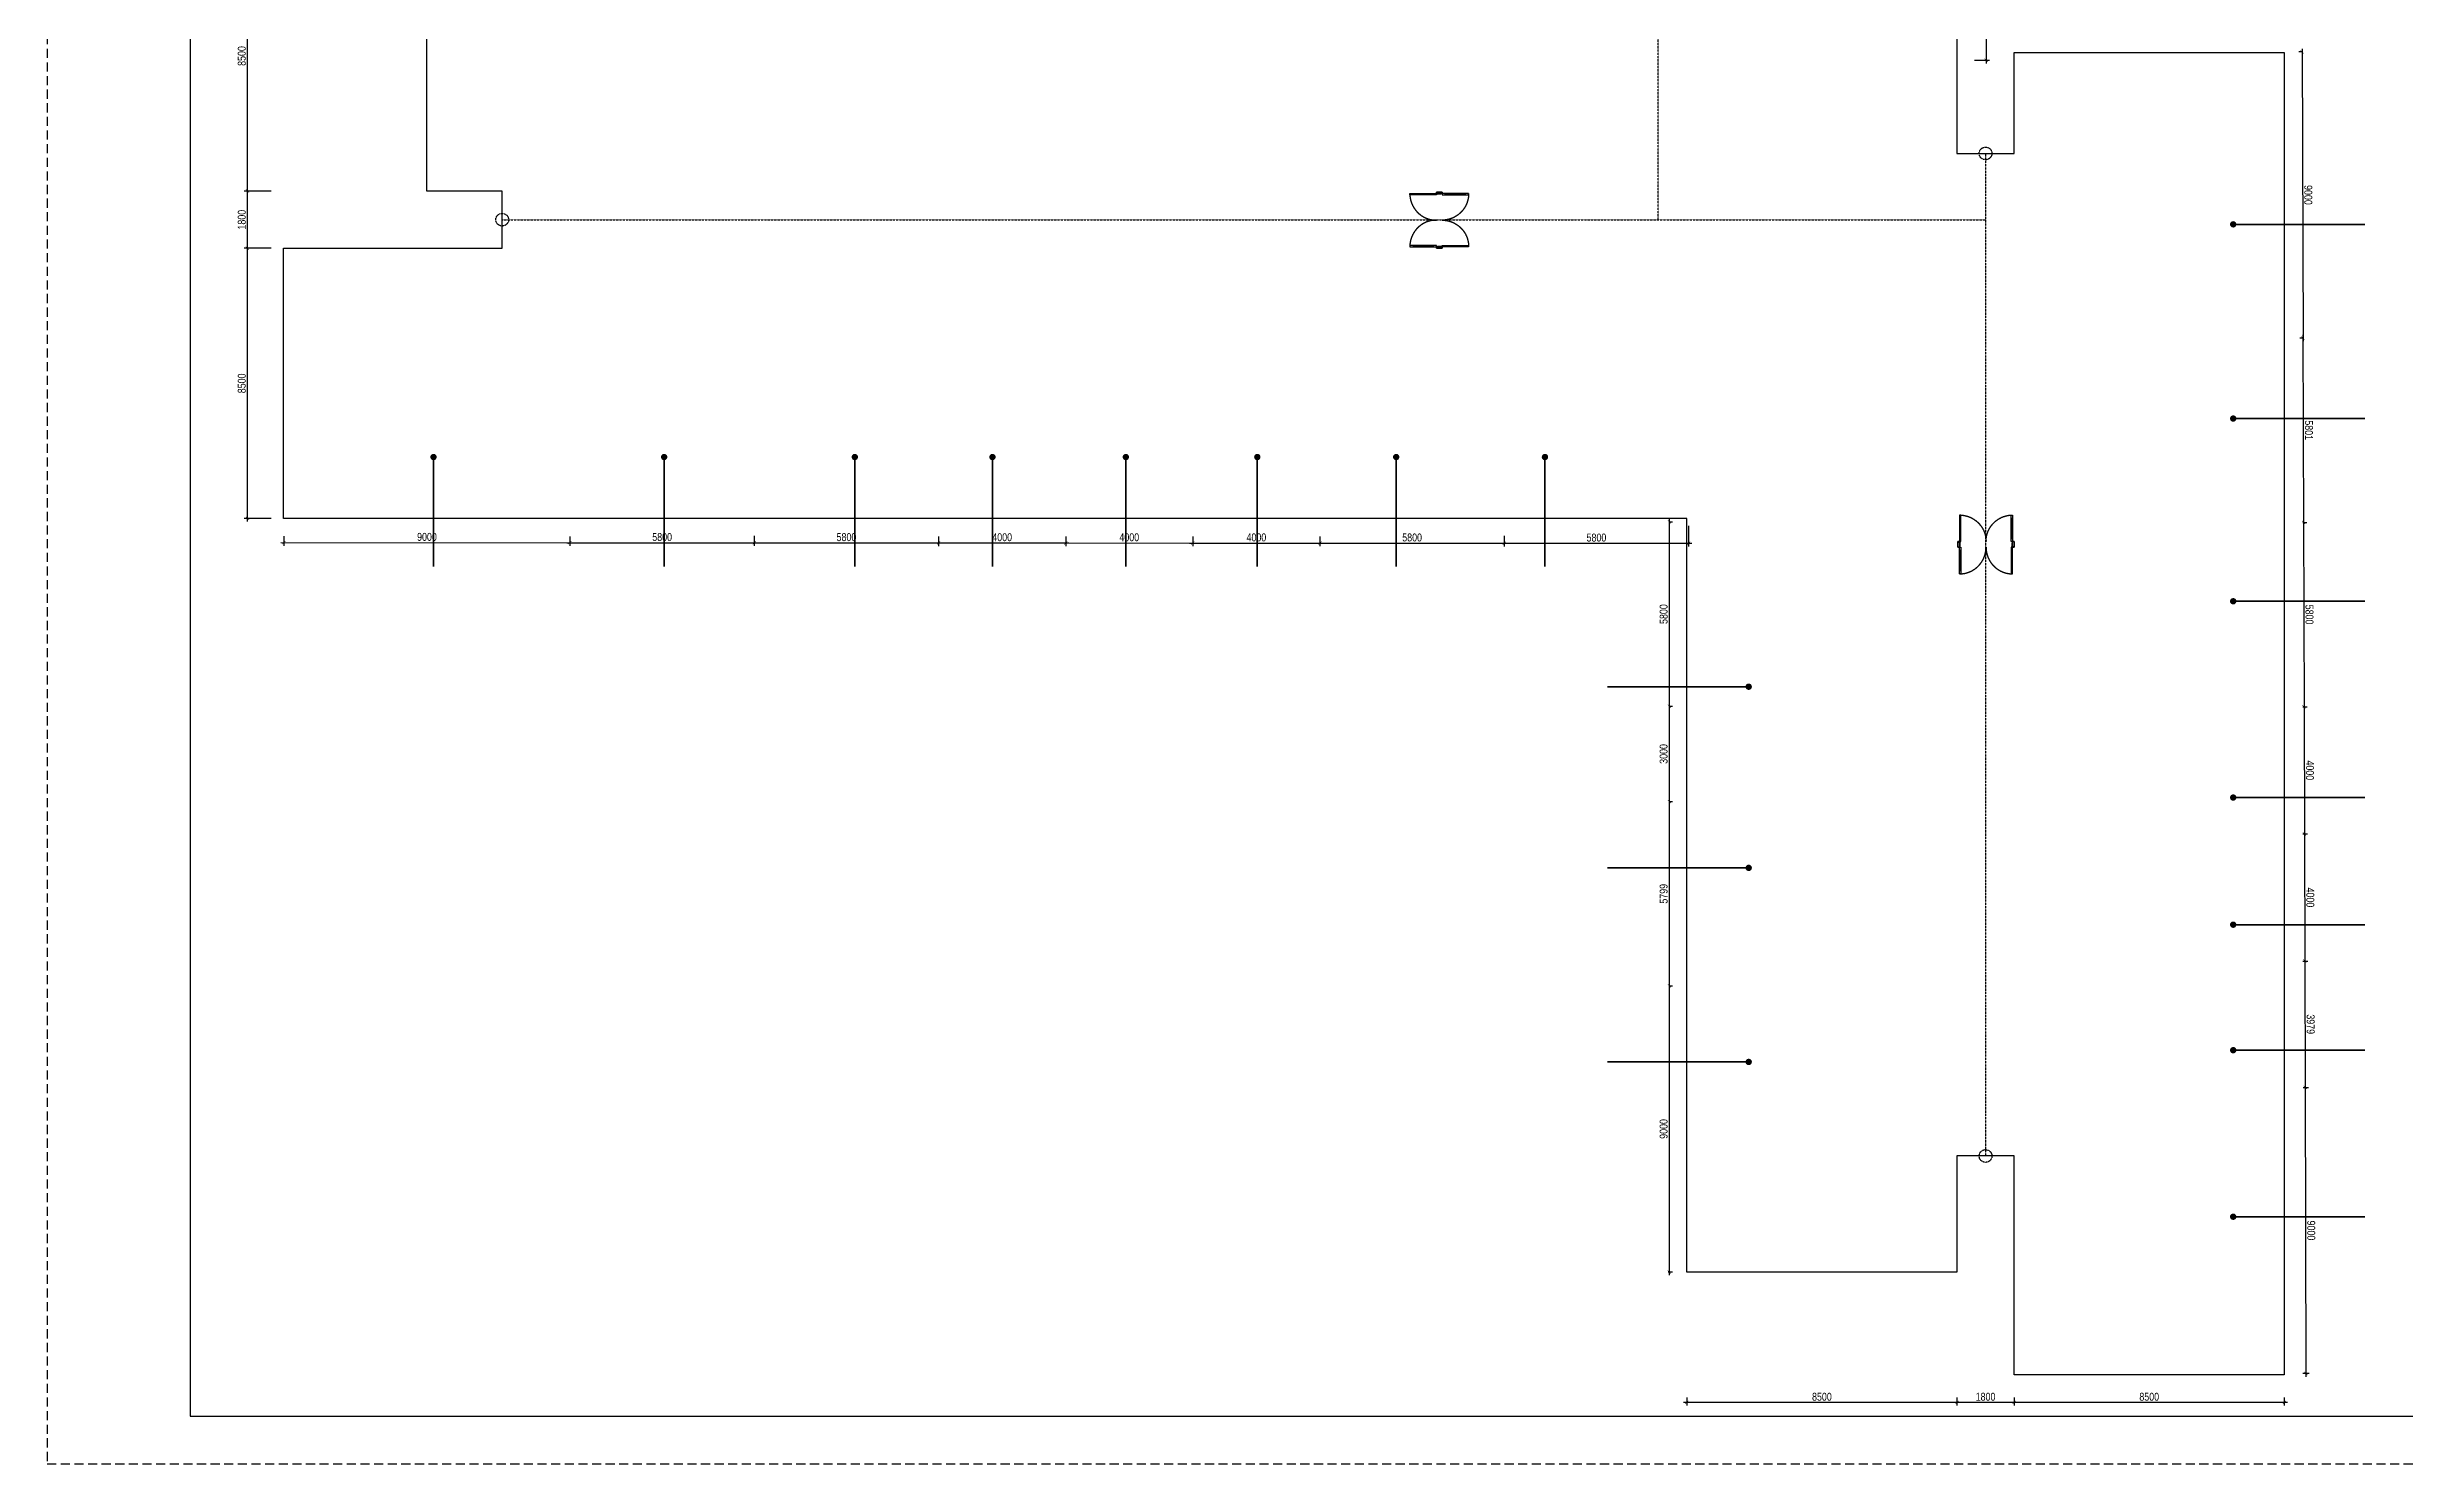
# Model space of a CAD drawing. Header units: millimetres. Extents: x 43 to 203734, y -168844 to -169.
# Drawn here: x 43 to 74234, y -89269 to -44695 of the extents above; entities that cross this region are included whole.
import ezdxf
from ezdxf.enums import TextEntityAlignment as Align

# ---------------------------------------------------------------- set-up
doc = ezdxf.new("R2010")
doc.units = ezdxf.units.MM
doc.linetypes.add('HIDDEN', pattern=[9.525, 6.35, -3.175])
doc.layers.get('0').update_dxf_attribs({"color": 231})
doc.layers.get('DefPoints').update_dxf_attribs({"color": 191})
for name, color, linetype in [('A-DOOR', 142, 'Continuous'), ('MDI-BAO', 1, 'Continuous'), ('S-DIM', 231, 'Continuous')]:
    doc.layers.add(name, color=color, linetype=linetype)
doc.layers.add('A-SHBD', color=7, linetype='Continuous', lineweight=35)
doc.layers.add('MDI-HANHLANG', color=5, linetype='HIDDEN', plot=False)
doc.styles.add('250602-MB CO CAU CĂN HO X1-3A-1$0$style1', font='arial.ttf')
doc.styles.add('AOL-Style', font='arial.ttf', dxfattribs={"width": 0.85, "height": 4})
doc.styles.add('VTK_Arial', font='arial.ttf', dxfattribs={"width": 0.8})
doc.dimstyles.new('250602-MB CO CAU CĂN HO X1-3A-1$0$Dim_50', dxfattribs={"dimscale": 50, "dimtxt": 2, "dimasz": 1.5, "dimexe": 1, "dimexo": 0, "dimgap": 1, "dimtad": 1, "dimdec": 0, "dimlfac": -1, "dimzin": 12, "dimdsep": 46, "dimtxsty": '250602-MB CO CAU CĂN HO X1-3A-1$0$style1', "dimblk1": '250602-MB CO CAU CĂN HO X1-3A-1$0$_ARCHTICK', "dimblk2": '250602-MB CO CAU CĂN HO X1-3A-1$0$_ARCHTICK', "dimsah": 1, "dimcen": 1.5, "dimdle": 1.5, "dimclrd": 256, "dimclre": 256, "dimclrt": 2, "dimadec": 1, "dimazin": 3, "dimtm": 1e-09, "dimtfac": 0.416667, "dimtdec": 0, "dimtix": 1, "dimtmove": 2, "dimatfit": 3, "dimfxl": 7, "dimfxlon": 1, "dimtolj": 1, "dimtzin": 0, "dimlwd": -1, "dimlwe": -1, "dimarcsym": 1})
doc.dimstyles.new('A-2.5-DIM100', dxfattribs={"dimscale": 100, "dimtxt": 2.5, "dimasz": 1, "dimexe": 1, "dimexo": 0, "dimgap": 0.5, "dimtad": 1, "dimdec": 0, "dimzin": 12, "dimdsep": 46, "dimtxsty": 'VTK_Arial', "dimblk": 'ARCHTICK', "dimcen": 0, "dimdle": 1, "dimclrd": 256, "dimclre": 256, "dimclrt": 7, "dimadec": 1, "dimazin": 3, "dimtfac": 1, "dimtdec": 0, "dimtmove": 0, "dimatfit": 2, "dimfxl": 20, "dimtolj": 1, "dimtzin": 0, "dimlwd": -1, "dimlwe": -1, "dimarcsym": 0})

# ---------------------------------------------------------------- blocks, each defined once
blk = doc.blocks.new('VTK-A1_BoKhungTen')
at = {"layer": 'DefPoints', "linetype": 'HIDDEN', "ltscale": 0.3}
blk.add_lwpolyline([(0, -594), (840, -594), (840, 0), (0, 0)], close=True, dxfattribs=at)
at = {"layer": 'DefPoints'}
blk.add_lwpolyline([(755, -10), (30, -10), (30, -584), (755, -584)], dxfattribs=at)
blk = doc.blocks.new('*U9')
for p, q in [((-735, -90), (-735, -50)), ((-100, -70), (-735, -70)), ((-100, -90), (-100, -50)), ((-735, -1680), (-735, -1720)), ((-100, -1700), (-735, -1700)), ((-100, -1680), (-100, -1720))]:
    blk.add_line(p, q)
for points in [[(180, 0), (180, -60), (40, -60), (40, -50), (0, -50), (0, 0)], [(0, -50), (0, -90), (-835, -90), (-835, -50)], [(0, -1720), (0, -1680), (-835, -1680), (-835, -1720)], [(180, -1770), (180, -1710), (40, -1710), (40, -1720), (0, -1720), (0, -1770)]]:
    blk.add_lwpolyline(points, close=True)
at = {"linetype": 'HIDDEN', "ltscale": 1000}
for centre, start, end in [((0, -50), 180.00004, 270), ((0, -1720), 90, 179.99996)]:
    blk.add_arc(centre, 835, start, end, dxfattribs=at)
blk = doc.blocks.new('*U10')
for p, q in [((-735, -90), (-735, -50)), ((-100, -70), (-735, -70)), ((-100, -90), (-100, -50)), ((-735, -1680), (-735, -1720)), ((-100, -1700), (-735, -1700)), ((-100, -1680), (-100, -1720))]:
    blk.add_line(p, q)
for points in [[(180, 0), (180, -60), (40, -60), (40, -50), (0, -50), (0, 0)], [(0, -50), (0, -90), (-835, -90), (-835, -50)], [(0, -1720), (0, -1680), (-835, -1680), (-835, -1720)], [(180, -1770), (180, -1710), (40, -1710), (40, -1720), (0, -1720), (0, -1770)]]:
    blk.add_lwpolyline(points, close=True)
at = {"linetype": 'HIDDEN', "ltscale": 1000}
for centre, start, end in [((0, -50), 180.00004, 270), ((0, -1720), 90, 179.99996)]:
    blk.add_arc(centre, 835, start, end, dxfattribs=at)
blk = doc.blocks.new('250602-MB CO CAU CĂN HO X1-3A-1$0$_ARCHTICK')
at = {"color": 0, "linetype": 'ByBlock', "const_width": 0.15}
blk.add_lwpolyline([(-0.5, -0.5), (0.5, 0.5)], dxfattribs=at)
blk = doc.blocks.new('AOL-Label')
at = {"style": 'AOL-Style', "width": 0.85}
for tag, p in [('AOL-SPACE', (0, 0)), ('AOL-AREA', (0, -6))]:
    blk.add_attdef(tag, text='', height=4, dxfattribs=at).set_placement(p, align=Align.MIDDLE_CENTER)
blk = doc.blocks.new('_ArchTick')
at = {"color": 0, "linetype": 'ByBlock', "const_width": 0.15}
blk.add_lwpolyline([(-0.5, -0.5), (0.5, 0.5)], dxfattribs=at)
blk = doc.blocks.new('*D30')
at = {"layer": 'DefPoints', "color": 0, "transparency": 16777216}
for p in [(6346, -51023), (7096, -51023), (7096, -59523)]:
    blk.add_point(p, dxfattribs=at)
at = {"layer": 'S-DIM', "transparency": 16777216}
for p, q in [((7096, -51023), (6246, -51023)), ((6346, -59623), (6346, -50923)), ((7096, -59523), (6246, -59523))]:
    blk.add_line(p, q, dxfattribs=at)
at = {"layer": 'S-DIM', "transparency": 16777216, "xscale": 100, "yscale": 100, "zscale": 100}
for p, rotation in [((6346, -51023), 90), ((6346, -59523), 270)]:
    blk.add_blockref('_ArchTick', p, dxfattribs=dict(at, rotation=rotation))
at = {"layer": 'S-DIM', "color": 7, "transparency": 16777216, "insert": (6168, -55273), "char_height": 250, "attachment_point": 5, "rotation": 90, "style": 'VTK_Arial'}
blk.add_mtext('\\A1;8500', dxfattribs=at)
blk = doc.blocks.new('*D31')
at = {"layer": 'DefPoints', "color": 0, "transparency": 16777216}
for p in [(6346, -49223), (7096, -49223), (7096, -51023)]:
    blk.add_point(p, dxfattribs=at)
at = {"layer": 'S-DIM', "transparency": 16777216}
for p, q in [((7096, -49223), (6246, -49223)), ((6346, -51123), (6346, -49123)), ((7096, -51023), (6246, -51023))]:
    blk.add_line(p, q, dxfattribs=at)
at = {"layer": 'S-DIM', "transparency": 16777216, "xscale": 100, "yscale": 100, "zscale": 100}
for p, rotation in [((6346, -49223), 90), ((6346, -51023), 270)]:
    blk.add_blockref('_ArchTick', p, dxfattribs=dict(at, rotation=rotation))
at = {"layer": 'S-DIM', "color": 7, "transparency": 16777216, "insert": (6168, -50123), "char_height": 250, "attachment_point": 5, "rotation": 90, "style": 'VTK_Arial'}
blk.add_mtext('\\A1;1800', dxfattribs=at)
blk = doc.blocks.new('*D32')
at = {"layer": 'DefPoints', "color": 0, "transparency": 16777216}
for p in [(6346, -40723), (7096, -40723), (7096, -49223)]:
    blk.add_point(p, dxfattribs=at)
at = {"layer": 'S-DIM', "transparency": 16777216}
for p, q in [((7096, -40723), (6246, -40723)), ((6346, -49323), (6346, -40623)), ((7096, -49223), (6246, -49223))]:
    blk.add_line(p, q, dxfattribs=at)
at = {"layer": 'S-DIM', "transparency": 16777216, "xscale": 100, "yscale": 100, "zscale": 100}
for p, rotation in [((6346, -40723), 90), ((6346, -49223), 270)]:
    blk.add_blockref('_ArchTick', p, dxfattribs=dict(at, rotation=rotation))
at = {"layer": 'S-DIM', "color": 7, "transparency": 16777216, "insert": (6168, -44973), "char_height": 250, "attachment_point": 5, "rotation": 90, "style": 'VTK_Arial'}
blk.add_mtext('\\A1;8500', dxfattribs=at)
blk = doc.blocks.new('*D33')
at = {"layer": 'DefPoints', "color": 0, "transparency": 16777216}
for p in [(7495, -60085), (16495, -60090), (16495, -60286)]:
    blk.add_point(p, dxfattribs=at)
at = {"layer": 'S-DIM', "transparency": 16777216}
for p, q in [((7495, -60085), (7495, -60381)), ((16495, -60090), (16495, -60386)), ((7395, -60281), (16595, -60286))]:
    blk.add_line(p, q, dxfattribs=at)
at = {"layer": 'S-DIM', "transparency": 16777216, "xscale": 100, "yscale": 100, "zscale": 100}
for p, rotation in [((7495, -60281), 179.9681690146565), ((16495, -60286), 359.9681690146565)]:
    blk.add_blockref('_ArchTick', p, dxfattribs=dict(at, rotation=rotation))
at = {"layer": 'S-DIM', "color": 7, "transparency": 16777216, "insert": (11995, -60106), "char_height": 250, "attachment_point": 5, "rotation": 359.96817, "style": 'VTK_Arial'}
blk.add_mtext('\\A1;9000', dxfattribs=at)
blk = doc.blocks.new('*D34')
at = {"layer": 'DefPoints', "color": 0, "transparency": 16777216}
for p in [(16495, -60090), (22295, -60075), (22295, -60289)]:
    blk.add_point(p, dxfattribs=at)
at = {"layer": 'S-DIM', "transparency": 16777216}
for p, q in [((16495, -60090), (16495, -60386)), ((22295, -60075), (22295, -60389)), ((16395, -60286), (22395, -60290))]:
    blk.add_line(p, q, dxfattribs=at)
at = {"layer": 'S-DIM', "transparency": 16777216, "xscale": 100, "yscale": 100, "zscale": 100}
for p, rotation in [((16495, -60286), 179.9681690146565), ((22295, -60289), 359.9681690146565)]:
    blk.add_blockref('_ArchTick', p, dxfattribs=dict(at, rotation=rotation))
at = {"layer": 'S-DIM', "color": 7, "transparency": 16777216, "insert": (19395, -60110), "char_height": 250, "attachment_point": 5, "rotation": 359.96817, "style": 'VTK_Arial'}
blk.add_mtext('\\A1;5800', dxfattribs=at)
blk = doc.blocks.new('*D35')
at = {"layer": 'DefPoints', "color": 0, "transparency": 16777216}
for p in [(22295, -60075), (28095, -60090), (28095, -60293)]:
    blk.add_point(p, dxfattribs=at)
at = {"layer": 'S-DIM', "transparency": 16777216}
for p, q in [((22295, -60075), (22295, -60389)), ((28095, -60090), (28095, -60393)), ((22195, -60289), (28195, -60293))]:
    blk.add_line(p, q, dxfattribs=at)
at = {"layer": 'S-DIM', "transparency": 16777216, "xscale": 100, "yscale": 100, "zscale": 100}
for p, rotation in [((22295, -60289), 179.9681690146565), ((28095, -60293), 359.9681690146565)]:
    blk.add_blockref('_ArchTick', p, dxfattribs=dict(at, rotation=rotation))
at = {"layer": 'S-DIM', "color": 7, "transparency": 16777216, "insert": (25195, -60113), "char_height": 250, "attachment_point": 5, "rotation": 359.96817, "style": 'VTK_Arial'}
blk.add_mtext('\\A1;5800', dxfattribs=at)
blk = doc.blocks.new('*D36')
at = {"layer": 'DefPoints', "color": 0, "transparency": 16777216}
for p in [(28095, -60090), (32095, -60090), (32095, -60295)]:
    blk.add_point(p, dxfattribs=at)
at = {"layer": 'S-DIM', "transparency": 16777216}
for p, q in [((28095, -60090), (28095, -60393)), ((32095, -60090), (32095, -60395)), ((27995, -60293), (32195, -60295))]:
    blk.add_line(p, q, dxfattribs=at)
at = {"layer": 'S-DIM', "transparency": 16777216, "xscale": 100, "yscale": 100, "zscale": 100}
for p, rotation in [((28095, -60293), 179.9681690146565), ((32095, -60295), 359.9681690146565)]:
    blk.add_blockref('_ArchTick', p, dxfattribs=dict(at, rotation=rotation))
at = {"layer": 'S-DIM', "color": 7, "transparency": 16777216, "insert": (30095, -60116), "char_height": 250, "attachment_point": 5, "rotation": 359.96817, "style": 'VTK_Arial'}
blk.add_mtext('\\A1;4000', dxfattribs=at)
blk = doc.blocks.new('*D37')
at = {"layer": 'DefPoints', "color": 0, "transparency": 16777216}
for p in [(32095, -60090), (36095, -60090), (36095, -60297)]:
    blk.add_point(p, dxfattribs=at)
at = {"layer": 'S-DIM', "transparency": 16777216}
for p, q in [((32095, -60090), (32095, -60395)), ((36095, -60090), (36095, -60397)), ((31995, -60295), (36195, -60297))]:
    blk.add_line(p, q, dxfattribs=at)
at = {"layer": 'S-DIM', "transparency": 16777216, "xscale": 100, "yscale": 100, "zscale": 100}
for p, rotation in [((32095, -60295), 179.9681690146565), ((36095, -60297), 359.9681690146565)]:
    blk.add_blockref('_ArchTick', p, dxfattribs=dict(at, rotation=rotation))
at = {"layer": 'S-DIM', "color": 7, "transparency": 16777216, "insert": (34095, -60118), "char_height": 250, "attachment_point": 5, "rotation": 359.96817, "style": 'VTK_Arial'}
blk.add_mtext('\\A1;4000', dxfattribs=at)
blk = doc.blocks.new('*D38')
at = {"layer": 'DefPoints', "color": 0, "transparency": 16777216}
for p in [(36095, -60090), (40095, -60090), (40095, -60299)]:
    blk.add_point(p, dxfattribs=at)
at = {"layer": 'S-DIM', "transparency": 16777216}
for p, q in [((36095, -60090), (36095, -60397)), ((40095, -60090), (40095, -60399)), ((35995, -60297), (40195, -60299))]:
    blk.add_line(p, q, dxfattribs=at)
at = {"layer": 'S-DIM', "transparency": 16777216, "xscale": 100, "yscale": 100, "zscale": 100}
for p, rotation in [((36095, -60297), 179.9681690146565), ((40095, -60299), 359.9681690146565)]:
    blk.add_blockref('_ArchTick', p, dxfattribs=dict(at, rotation=rotation))
at = {"layer": 'S-DIM', "color": 7, "transparency": 16777216, "insert": (38095, -60121), "char_height": 250, "attachment_point": 5, "rotation": 359.96817, "style": 'VTK_Arial'}
blk.add_mtext('\\A1;4000', dxfattribs=at)
blk = doc.blocks.new('*D39')
at = {"layer": 'DefPoints', "color": 0, "transparency": 16777216}
for p in [(40095, -60090), (45895, -60075), (45895, -60303)]:
    blk.add_point(p, dxfattribs=at)
at = {"layer": 'S-DIM', "transparency": 16777216}
for p, q in [((40095, -60090), (40095, -60399)), ((45895, -60075), (45895, -60403)), ((39995, -60299), (45995, -60303))]:
    blk.add_line(p, q, dxfattribs=at)
at = {"layer": 'S-DIM', "transparency": 16777216, "xscale": 100, "yscale": 100, "zscale": 100}
for p, rotation in [((40095, -60299), 179.9681690146565), ((45895, -60303), 359.9681690146565)]:
    blk.add_blockref('_ArchTick', p, dxfattribs=dict(at, rotation=rotation))
at = {"layer": 'S-DIM', "color": 7, "transparency": 16777216, "insert": (42995, -60123), "char_height": 250, "attachment_point": 5, "rotation": 359.96817, "style": 'VTK_Arial'}
blk.add_mtext('\\A1;5800', dxfattribs=at)
blk = doc.blocks.new('*D40')
at = {"layer": 'DefPoints', "color": 0, "transparency": 16777216}
for p in [(45895, -60075), (51695, -59757), (51694, -60306)]:
    blk.add_point(p, dxfattribs=at)
at = {"layer": 'S-DIM', "transparency": 16777216}
for p, q in [((45895, -60075), (45895, -60403)), ((51695, -59757), (51694, -60406)), ((45795, -60303), (51794, -60306))]:
    blk.add_line(p, q, dxfattribs=at)
at = {"layer": 'S-DIM', "transparency": 16777216, "xscale": 100, "yscale": 100, "zscale": 100}
for p, rotation in [((45895, -60303), 179.9681690146565), ((51694, -60306), 359.9681690146565)]:
    blk.add_blockref('_ArchTick', p, dxfattribs=dict(at, rotation=rotation))
at = {"layer": 'S-DIM', "color": 7, "transparency": 16777216, "insert": (48795, -60127), "char_height": 250, "attachment_point": 5, "rotation": 359.96817, "style": 'VTK_Arial'}
blk.add_mtext('\\A1;5800', dxfattribs=at)
blk = doc.blocks.new('*D41')
at = {"layer": 'DefPoints', "color": 0, "transparency": 16777216}
for p in [(51088, -59633), (51088, -65433), (51088, -65433)]:
    blk.add_point(p, dxfattribs=at)
at = {"layer": 'S-DIM', "transparency": 16777216}
for p, q in [((51088, -59533), (51088, -65533)), ((51088, -59633), (51188, -59633)), ((51088, -65433), (51188, -65433))]:
    blk.add_line(p, q, dxfattribs=at)
at = {"layer": 'S-DIM', "transparency": 16777216, "xscale": 100, "yscale": 100, "zscale": 100}
for p, rotation in [((51088, -59633), 90), ((51088, -65433), 270)]:
    blk.add_blockref('_ArchTick', p, dxfattribs=dict(at, rotation=rotation))
at = {"layer": 'S-DIM', "color": 7, "transparency": 16777216, "insert": (50911, -62533), "char_height": 250, "attachment_point": 5, "rotation": 90, "style": 'VTK_Arial'}
blk.add_mtext('\\A1;5800', dxfattribs=at)
blk = doc.blocks.new('*D42')
at = {"layer": 'DefPoints', "color": 0, "transparency": 16777216}
for p in [(51088, -65433), (51088, -68433), (51088, -68433)]:
    blk.add_point(p, dxfattribs=at)
at = {"layer": 'S-DIM', "transparency": 16777216}
for p, q in [((51088, -65333), (51088, -68533)), ((51088, -65433), (51188, -65433)), ((51088, -68433), (51188, -68433))]:
    blk.add_line(p, q, dxfattribs=at)
at = {"layer": 'S-DIM', "transparency": 16777216, "xscale": 100, "yscale": 100, "zscale": 100}
for p, rotation in [((51088, -65433), 90), ((51088, -68433), 270)]:
    blk.add_blockref('_ArchTick', p, dxfattribs=dict(at, rotation=rotation))
at = {"layer": 'S-DIM', "color": 7, "transparency": 16777216, "insert": (50910, -66933), "char_height": 250, "attachment_point": 5, "rotation": 90, "style": 'VTK_Arial'}
blk.add_mtext('\\A1;3000', dxfattribs=at)
blk = doc.blocks.new('*D43')
at = {"layer": 'DefPoints', "color": 0, "transparency": 16777216}
for p in [(51088, -68433), (51073, -74232), (51088, -74232)]:
    blk.add_point(p, dxfattribs=at)
at = {"layer": 'S-DIM', "transparency": 16777216}
for p, q in [((51088, -68333), (51088, -74332)), ((51088, -68433), (51188, -68433)), ((51073, -74232), (51188, -74232))]:
    blk.add_line(p, q, dxfattribs=at)
at = {"layer": 'S-DIM', "transparency": 16777216, "xscale": 100, "yscale": 100, "zscale": 100}
for p, rotation in [((51088, -68433), 90), ((51088, -74232), 270)]:
    blk.add_blockref('_ArchTick', p, dxfattribs=dict(at, rotation=rotation))
at = {"layer": 'S-DIM', "color": 7, "transparency": 16777216, "insert": (50911, -71333), "char_height": 250, "attachment_point": 5, "rotation": 90, "style": 'VTK_Arial'}
blk.add_mtext('\\A1;5799', dxfattribs=at)
blk = doc.blocks.new('*D44')
at = {"layer": 'DefPoints', "color": 0, "transparency": 16777216}
for p in [(51073, -74232), (51052, -83232), (51088, -83232)]:
    blk.add_point(p, dxfattribs=at)
at = {"layer": 'S-DIM', "transparency": 16777216}
for p, q in [((51088, -74132), (51088, -83332)), ((51073, -74232), (51188, -74232)), ((51052, -83232), (51188, -83232))]:
    blk.add_line(p, q, dxfattribs=at)
at = {"layer": 'S-DIM', "transparency": 16777216, "xscale": 100, "yscale": 100, "zscale": 100}
for p, rotation in [((51088, -74232), 90), ((51088, -83232), 270)]:
    blk.add_blockref('_ArchTick', p, dxfattribs=dict(at, rotation=rotation))
at = {"layer": 'S-DIM', "color": 7, "transparency": 16777216, "insert": (50911, -78732), "char_height": 250, "attachment_point": 5, "rotation": 90, "style": 'VTK_Arial'}
blk.add_mtext('\\A1;9000', dxfattribs=at)
blk = doc.blocks.new('*D51')
at = {"layer": 'DefPoints', "color": 0, "transparency": 16777216}
for p in [(60691, -39308), (60691, -45108), (61061, -45108)]:
    blk.add_point(p, dxfattribs=at)
at = {"layer": 'S-DIM', "transparency": 16777216}
for p, q in [((60691, -39308), (61161, -39308)), ((61061, -39208), (61061, -45208)), ((60691, -45108), (61161, -45108))]:
    blk.add_line(p, q, dxfattribs=at)
at = {"layer": 'S-DIM', "transparency": 16777216, "xscale": 100, "yscale": 100, "zscale": 100}
for p, rotation in [((61061, -39308), 90), ((61061, -45108), 270)]:
    blk.add_blockref('_ArchTick', p, dxfattribs=dict(at, rotation=rotation))
at = {"layer": 'S-DIM', "color": 7, "transparency": 16777216, "insert": (60883, -42208), "char_height": 250, "attachment_point": 5, "rotation": 90, "style": 'VTK_Arial'}
blk.add_mtext('\\A1;5800', dxfattribs=at)
blk = doc.blocks.new('*D54')
at = {"layer": 'DefPoints', "color": 0, "transparency": 16777216}
for p in [(71002, -44847), (71028, -53847), (71028, -53847)]:
    blk.add_point(p, dxfattribs=at)
at = {"layer": 'S-DIM', "transparency": 16777216}
for p, q in [((71002, -44847), (70902, -44847)), ((71002, -44747), (71029, -53947)), ((71028, -53847), (70928, -53847))]:
    blk.add_line(p, q, dxfattribs=at)
at = {"layer": 'S-DIM', "transparency": 16777216, "xscale": 100, "yscale": 100, "zscale": 100}
for p, rotation in [((71002, -44847), 90.16566356767808), ((71028, -53847), 270.1656635676781)]:
    blk.add_blockref('_ArchTick', p, dxfattribs=dict(at, rotation=rotation))
at = {"layer": 'S-DIM', "color": 7, "transparency": 16777216, "insert": (71193, -49346), "char_height": 250, "attachment_point": 5, "rotation": 270.16566, "style": 'VTK_Arial'}
blk.add_mtext('\\A1;9000', dxfattribs=at)
blk = doc.blocks.new('*D55')
at = {"layer": 'DefPoints', "color": 0, "transparency": 16777216}
for p in [(71028, -53847), (71028, -59648), (71045, -59648)]:
    blk.add_point(p, dxfattribs=at)
at = {"layer": 'S-DIM', "transparency": 16777216}
for p, q in [((71028, -53847), (70928, -53847)), ((71028, -53747), (71045, -59748)), ((71028, -59648), (71145, -59648))]:
    blk.add_line(p, q, dxfattribs=at)
at = {"layer": 'S-DIM', "transparency": 16777216, "xscale": 100, "yscale": 100, "zscale": 100}
for p, rotation in [((71028, -53847), 90.16566356767801), ((71045, -59648), 270.165663567678)]:
    blk.add_blockref('_ArchTick', p, dxfattribs=dict(at, rotation=rotation))
at = {"layer": 'S-DIM', "color": 7, "transparency": 16777216, "insert": (71214, -56747), "char_height": 250, "attachment_point": 5, "rotation": 270.16566, "style": 'VTK_Arial'}
blk.add_mtext('\\A1;5801', dxfattribs=at)
blk = doc.blocks.new('*D56')
at = {"layer": 'DefPoints', "color": 0, "transparency": 16777216}
for p in [(71028, -59648), (71028, -65448), (71062, -65448)]:
    blk.add_point(p, dxfattribs=at)
at = {"layer": 'S-DIM', "transparency": 16777216}
for p, q in [((71028, -59648), (71145, -59648)), ((71045, -59548), (71062, -65548)), ((71028, -65448), (71162, -65448))]:
    blk.add_line(p, q, dxfattribs=at)
at = {"layer": 'S-DIM', "transparency": 16777216, "xscale": 100, "yscale": 100, "zscale": 100}
for p, rotation in [((71045, -59648), 90.16566356767801), ((71062, -65448), 270.165663567678)]:
    blk.add_blockref('_ArchTick', p, dxfattribs=dict(at, rotation=rotation))
at = {"layer": 'S-DIM', "color": 7, "transparency": 16777216, "insert": (71231, -62548), "char_height": 250, "attachment_point": 5, "rotation": 270.16566, "style": 'VTK_Arial'}
blk.add_mtext('\\A1;5800', dxfattribs=at)
blk = doc.blocks.new('*D57')
at = {"layer": 'DefPoints', "color": 0, "transparency": 16777216}
for p in [(71028, -65448), (71028, -69448), (71074, -69448)]:
    blk.add_point(p, dxfattribs=at)
at = {"layer": 'S-DIM', "transparency": 16777216}
for p, q in [((71028, -65448), (71162, -65448)), ((71062, -65348), (71074, -69548)), ((71028, -69448), (71174, -69448))]:
    blk.add_line(p, q, dxfattribs=at)
at = {"layer": 'S-DIM', "transparency": 16777216, "xscale": 100, "yscale": 100, "zscale": 100}
for p, rotation in [((71062, -65448), 90.16566356767801), ((71074, -69448), 270.165663567678)]:
    blk.add_blockref('_ArchTick', p, dxfattribs=dict(at, rotation=rotation))
at = {"layer": 'S-DIM', "color": 7, "transparency": 16777216, "insert": (71245, -67448), "char_height": 250, "attachment_point": 5, "rotation": 270.16566, "style": 'VTK_Arial'}
blk.add_mtext('\\A1;4000', dxfattribs=at)
blk = doc.blocks.new('*D58')
at = {"layer": 'DefPoints', "color": 0, "transparency": 16777216}
for p in [(71028, -69448), (71028, -73448), (71085, -73448)]:
    blk.add_point(p, dxfattribs=at)
at = {"layer": 'S-DIM', "transparency": 16777216}
for p, q in [((71028, -69448), (71174, -69448)), ((71073, -69348), (71085, -73548)), ((71028, -73448), (71185, -73448))]:
    blk.add_line(p, q, dxfattribs=at)
at = {"layer": 'S-DIM', "transparency": 16777216, "xscale": 100, "yscale": 100, "zscale": 100}
for p, rotation in [((71074, -69448), 90.16566356767801), ((71085, -73448), 270.165663567678)]:
    blk.add_blockref('_ArchTick', p, dxfattribs=dict(at, rotation=rotation))
at = {"layer": 'S-DIM', "color": 7, "transparency": 16777216, "insert": (71257, -71448), "char_height": 250, "attachment_point": 5, "rotation": 270.16566, "style": 'VTK_Arial'}
blk.add_mtext('\\A1;4000', dxfattribs=at)
blk = doc.blocks.new('*D59')
at = {"layer": 'DefPoints', "color": 0, "transparency": 16777216}
for p in [(71028, -73448), (71038, -77427), (71097, -77427)]:
    blk.add_point(p, dxfattribs=at)
at = {"layer": 'S-DIM', "transparency": 16777216}
for p, q in [((71028, -73448), (71185, -73448)), ((71085, -73348), (71097, -77527)), ((71038, -77427), (71197, -77427))]:
    blk.add_line(p, q, dxfattribs=at)
at = {"layer": 'S-DIM', "transparency": 16777216, "xscale": 100, "yscale": 100, "zscale": 100}
for p, rotation in [((71085, -73448), 90.16566356767801), ((71097, -77427), 270.165663567678)]:
    blk.add_blockref('_ArchTick', p, dxfattribs=dict(at, rotation=rotation))
at = {"layer": 'S-DIM', "color": 7, "transparency": 16777216, "insert": (71269, -75437), "char_height": 250, "attachment_point": 5, "rotation": 270.16566, "style": 'VTK_Arial'}
blk.add_mtext('\\A1;3979', dxfattribs=at)
blk = doc.blocks.new('*D60')
at = {"layer": 'DefPoints', "color": 0, "transparency": 16777216}
for p in [(71038, -77427), (71123, -86427), (71222, -86427)]:
    blk.add_point(p, dxfattribs=at)
at = {"layer": 'S-DIM', "transparency": 16777216}
for p, q in [((71038, -77427), (71197, -77427)), ((71096, -77327), (71123, -86527)), ((71222, -86427), (71023, -86427))]:
    blk.add_line(p, q, dxfattribs=at)
at = {"layer": 'S-DIM', "transparency": 16777216, "xscale": 100, "yscale": 100, "zscale": 100}
for p, rotation in [((71097, -77427), 90.16566356767801), ((71123, -86427), 270.165663567678)]:
    blk.add_blockref('_ArchTick', p, dxfattribs=dict(at, rotation=rotation))
at = {"layer": 'S-DIM', "color": 7, "transparency": 16777216, "insert": (71287, -81926), "char_height": 250, "attachment_point": 5, "rotation": 270.16566, "style": 'VTK_Arial'}
blk.add_mtext('\\A1;9000', dxfattribs=at)
blk = doc.blocks.new('*D95')
at = {"layer": 'DefPoints', "color": 0, "transparency": 16777216}
for p in [(61940, -87177), (61940, -87337), (70440, -87177)]:
    blk.add_point(p, dxfattribs=at)
at = {"layer": 'S-DIM', "transparency": 16777216}
for p, q in [((70540, -87337), (61840, -87337)), ((61940, -87177), (61940, -87437)), ((70440, -87177), (70440, -87437))]:
    blk.add_line(p, q, dxfattribs=at)
at = {"layer": 'S-DIM', "transparency": 16777216, "xscale": 100, "yscale": 100, "zscale": 100, "rotation": 180}
blk.add_blockref('_ArchTick', (61940, -87337), dxfattribs=at)
at = {"layer": 'S-DIM', "transparency": 16777216, "xscale": 100, "yscale": 100, "zscale": 100}
blk.add_blockref('_ArchTick', (70440, -87337), dxfattribs=at)
at = {"layer": 'S-DIM', "color": 7, "transparency": 16777216, "insert": (66190, -87159), "char_height": 250, "attachment_point": 5, "style": 'VTK_Arial'}
blk.add_mtext('\\A1;8500', dxfattribs=at)
blk = doc.blocks.new('*D96')
at = {"layer": 'DefPoints', "color": 0, "transparency": 16777216}
for p in [(60140, -87177), (60140, -87337), (61940, -87177)]:
    blk.add_point(p, dxfattribs=at)
at = {"layer": 'S-DIM', "transparency": 16777216}
for p, q in [((62040, -87337), (60040, -87337)), ((60140, -87177), (60140, -87437)), ((61940, -87177), (61940, -87437))]:
    blk.add_line(p, q, dxfattribs=at)
at = {"layer": 'S-DIM', "transparency": 16777216, "xscale": 100, "yscale": 100, "zscale": 100, "rotation": 180}
blk.add_blockref('_ArchTick', (60140, -87337), dxfattribs=at)
at = {"layer": 'S-DIM', "transparency": 16777216, "xscale": 100, "yscale": 100, "zscale": 100}
blk.add_blockref('_ArchTick', (61940, -87337), dxfattribs=at)
at = {"layer": 'S-DIM', "color": 7, "transparency": 16777216, "insert": (61040, -87159), "char_height": 250, "attachment_point": 5, "style": 'VTK_Arial'}
blk.add_mtext('\\A1;1800', dxfattribs=at)
blk = doc.blocks.new('*D97')
at = {"layer": 'DefPoints', "color": 0, "transparency": 16777216}
for p in [(51640, -87177), (51640, -87337), (60140, -87177)]:
    blk.add_point(p, dxfattribs=at)
at = {"layer": 'S-DIM', "transparency": 16777216}
for p, q in [((60240, -87337), (51540, -87337)), ((51640, -87177), (51640, -87437)), ((60140, -87177), (60140, -87437))]:
    blk.add_line(p, q, dxfattribs=at)
at = {"layer": 'S-DIM', "transparency": 16777216, "xscale": 100, "yscale": 100, "zscale": 100, "rotation": 180}
blk.add_blockref('_ArchTick', (51640, -87337), dxfattribs=at)
at = {"layer": 'S-DIM', "transparency": 16777216, "xscale": 100, "yscale": 100, "zscale": 100}
blk.add_blockref('_ArchTick', (60140, -87337), dxfattribs=at)
at = {"layer": 'S-DIM', "color": 7, "transparency": 16777216, "insert": (55890, -87159), "char_height": 250, "attachment_point": 5, "style": 'VTK_Arial'}
blk.add_mtext('\\A1;8500', dxfattribs=at)

msp = doc.modelspace()

# ---------------------------------------------------------------- linework, layer by layer
at = {"layer": 'MDI-BAO'}
msp.add_lwpolyline([(60139.8, -4208.3), (60139.8, -48038.3), (61939.7, -48038.3), (61939.7, -44868.1), (70439.7, -44868.1), (70439.7, -86468.1), (61939.7, -86468.1), (61939.7, -79583.1), (60139.7, -79583.1), (60139.7, -83233.3), (51639.7, -83233.3), (51639.7, -59523.3), (7477.5, -59523.3), (7477.5, -51023.3), (14362.5, -51023.3), (14362.5, -49223.3), (11994.7, -49223.3), (11994.7, -40723.3)], dxfattribs=at)
at = {"layer": 'MDI-HANHLANG'}
for p, q in [((50739.7, -50123.3), (50739.7, -10543.3)), ((61039.7, -48038.3), (61039.7, -79583.1)), ((14362.5, -50123.3), (61039.7, -50123.3))]:
    msp.add_line(p, q, dxfattribs=at)
for centre in [(61039.8, -48038.3), (14362.5, -50123.3), (61039.7, -79583.1)]:
    msp.add_circle(centre, 200, dxfattribs=at)

# ---------------------------------------------------------------- block references
for p, values in [((70476.4, -80078.2, 0), {'AOL-SPACE': 'SPACE NAME', 'AOL-AREA': '########'}), ((65989.4, -82686.1), {'AOL-SPACE': 'SPACE NAME', 'AOL-AREA': 'Area'})]:
    msp.add_blockref('AOL-Label', p).add_auto_attribs(values)
at = {"layer": 'A-DOOR'}
msp.add_blockref('*U10', (43758, -49253.3), dxfattribs=at)
at = {"layer": 'A-DOOR', "xscale": -1}
msp.add_blockref('*U9', (43938, -49253.3), dxfattribs=at)
at = {"layer": 'A-DOOR', "xscale": -1, "rotation": 90}
msp.add_blockref('*U9', (60169.7, -60251.6, 0), dxfattribs=at)
at = {"layer": 'A-DOOR', "rotation": 90}
msp.add_blockref('*U10', (60169.7, -60431.6, 0), dxfattribs=at)
at = {"layer": 'DefPoints', "xscale": 150, "yscale": 150, "zscale": 150}
msp.add_blockref('VTK-A1_BoKhungTen', (43.4, -168.9), dxfattribs=at)

# ---------------------------------------------------------------- dimensions: what is measured, and where the dimension line sits
at = {"layer": 'S-DIM'}
for base, p1, p2, angle, picture, middle in [((61061.1, -45108.3), (60691.3, -39308.3), (60691.3, -45108.3), 90, '*D51', (60883.4, -42208.3)), ((6345.5, -40723.3), (7096.1, -49223.3), (7096.1, -40723.3), 270, '*D32', (6167.9, -44973.3)), ((6345.5, -49223.3), (7096.1, -51023.3), (7096.1, -49223.3), 270, '*D31', (6167.9, -50123.3)), ((71045.2, -59648.1), (71028.4, -53846.8), (71028.4, -59648.2), 90.165664, '*D55', (71214.4, -56747)), ((22294.6, -60289.5), (16494.7, -60089.9), (22294.7, -60074.9), 179.968169, '*D34', (19394.7, -60110.2)), ((28094.6, -60292.7), (22294.7, -60074.9), (28094.7, -60089.9), 179.968169, '*D35', (25194.7, -60113.5)), ((32094.6, -60294.9), (28094.7, -60089.9), (32094.7, -60089.9), 179.968169, '*D36', (30094.7, -60116.2)), ((36094.6, -60297.2), (32094.7, -60089.9), (36094.7, -60089.9), 179.968169, '*D37', (34094.7, -60118.4)), ((40094.6, -60299.4), (36094.7, -60089.9), (40094.7, -60089.9), 179.968169, '*D38', (38094.7, -60120.6)), ((45894.6, -60302.6), (40094.7, -60089.9), (45894.7, -60074.9), 179.968169, '*D39', (42994.7, -60123.4)), ((51694.4, -60305.8), (45894.7, -60074.9), (51694.7, -59756.8), 179.968169, '*D40', (48794.6, -60126.6)), ((71061.9, -65448.1), (71028.4, -59648.2), (71028.4, -65448.2), 90.165664, '*D56', (71231.2, -62547.6)), ((51088.2, -68433.3), (51088.2, -65433.3), (51088.2, -68433.3), 90, '*D42', (50910.4, -66933.3)), ((71073.5, -69448), (71028.4, -65448.2), (71028.4, -69448.2), 90.165664, '*D57', (71245.4, -67447.5)), ((51088.2, -74232), (51088.2, -68433.3), (51073.2, -74232), 90, '*D43', (50910.5, -71332.7)), ((71085.1, -73448), (71028.4, -69448.2), (71028.4, -73448.2), 90.165664, '*D58', (71256.9, -71447.5)), ((71096.6, -77426.8), (71028.4, -73448.2), (71037.7, -77427), 90.165664, '*D59', (71268.6, -75436.9)), ((51088.2, -83232), (51073.2, -74232), (51052.1, -83232), 90, '*D44', (50910.5, -78732)), ((71122.6, -86426.9), (71037.7, -77427), (71222.3, -86426.6), 90.165664, '*D60', (71287.2, -81926.3))]:
    dim = msp.add_linear_dim(base=base, p1=p1, p2=p2, angle=angle, dimstyle='A-2.5-DIM100', override={"dimpost": '\\X', "dimtmove": 1}, dxfattribs=at)
    dim.commit()
    dim.dimension.update_dxf_attribs({"geometry": picture, "text_midpoint": middle})
for p1, p2, distance, picture, middle in [((71002.4, -44846.9), (71028.4, -53846.8), 0, '*D54', (71193, -49346.4)), ((7096.1, -59523.3), (7096.1, -51023.3), 750.5, '*D30', (6167.9, -55273.3)), ((7494.7, -60084.9), (16494.7, -60089.9), -196.4, '*D33', (11994.7, -60106.1)), ((51088.2, -59633.3), (51088.2, -65433.3), 0, '*D41', (50910.5, -62533.3))]:
    dim = msp.add_aligned_dim(p1=p1, p2=p2, distance=distance, dimstyle='A-2.5-DIM100', override={"dimpost": '\\X'}, dxfattribs=at)
    dim.commit()
    dim.dimension.update_dxf_attribs({"geometry": picture, "text_midpoint": middle})
for base, p1, p2, override, picture, middle in [((51639.7, -87337.1), (60139.7, -87176.9), (51639.7, -87176.9), {"dimpost": '\\X', "dimtmove": 1}, '*D97', (55889.7, -87159.4)), ((60139.7, -87337.1), (61939.7, -87176.9), (60139.7, -87176.9), {"dimpost": '\\X', "dimtmove": 1}, '*D96', (61039.7, -87159.4)), ((61939.7, -87337.1), (70439.7, -87176.9), (61939.7, -87176.9), {"dimpost": '\\X'}, '*D95', (66189.7, -87159.4))]:
    dim = msp.add_linear_dim(base=base, p1=p1, p2=p2, dimstyle='A-2.5-DIM100', override=override, dxfattribs=at)
    dim.commit()
    dim.dimension.update_dxf_attribs({"geometry": picture, "text_midpoint": middle})

# ---------------------------------------------------------------- leaders
at = {"layer": 'A-SHBD'}
for points in [[(68832.5, -50269.9, 0), (72973.7, -50269.9, 0)], [(68832.5, -56379.8, 0), (72973.7, -56379.7, 0)], [(12201.5, -57591.6, 0), (12201.5, -61038.4, 0)], [(19458.2, -57591.6, 0), (19458.2, -61038.4, 0)], [(25458.2, -57591.6, 0), (25458.2, -61038.4, 0)], [(29789.9, -57591.6, 0), (29789.9, -61038.4, 0)], [(33987.2, -57591.6, 0), (33987.2, -61038.4, 0)], [(38124.2, -57591.6, 0), (38124.2, -61038.4, 0)], [(42494.1, -57591.6, 0), (42494.1, -61038.4, 0)], [(47175.6, -57591.6, 0), (47175.6, -61038.4, 0)], [(68832.5, -62129.5, 0), (72973.7, -62129.5, 0)], [(53586.3, -64817.6, 0), (49139.5, -64817.6, 0)], [(68832.5, -68305.1, 0), (72973.7, -68305.1, 0)], [(53586.3, -70518, 0), (49139.5, -70518, 0)], [(68832.5, -72305.1, 0), (72973.7, -72305.1, 0)], [(68832.5, -76254, 0), (72973.7, -76254, 0)], [(53586.3, -76622.9, 0), (49139.5, -76622.9, 0)], [(68832.5, -81493.9, 0), (72973.7, -81493.9, 0)]]:
    msp.add_leader(points, dimstyle='250602-MB CO CAU CĂN HO X1-3A-1$0$Dim_50', override={"dimasz": 4, "dimtad": 0, "dimldrblk": 'Dot', "dimtfill": 1}, dxfattribs=at)

doc.saveas('drawing.dxf')
